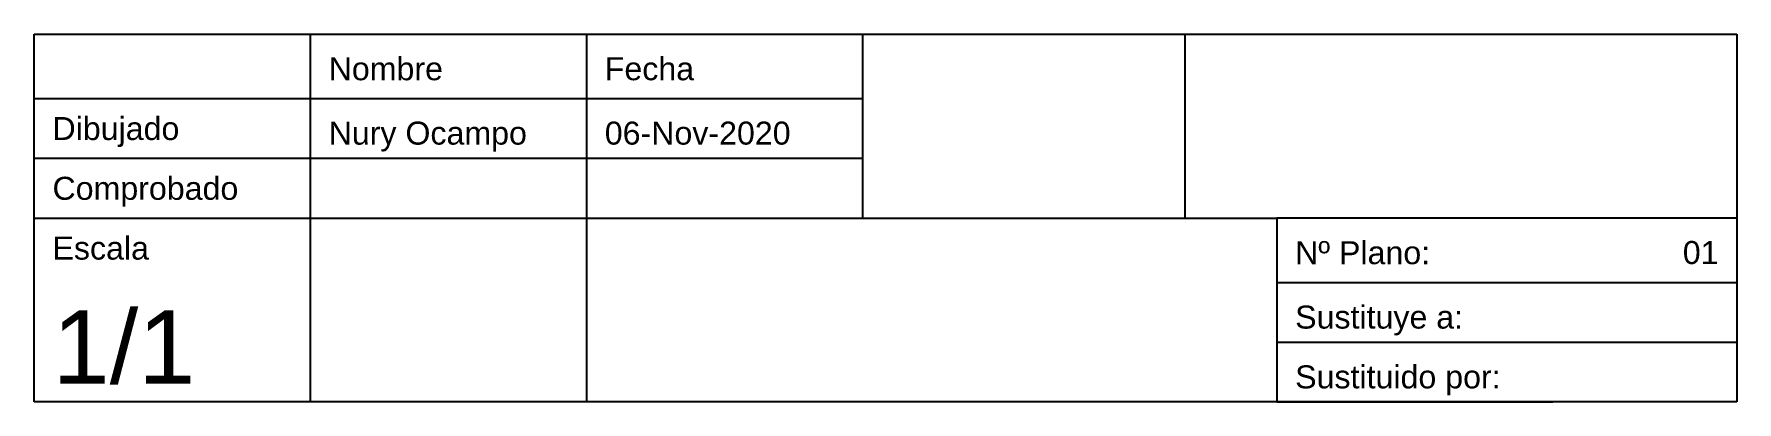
# Model space of a CAD drawing. Header units: millimetres. Extents: x 24978 to 25163, y 6120 to 6160.
import ezdxf
from ezdxf.enums import TextEntityAlignment as Align

# ---------------------------------------------------------------- set-up
doc = ezdxf.new("R2010")
doc.units = ezdxf.units.MM
doc.styles.get("Standard").update_dxf_attribs({"font": 'arial.ttf'})

# ---------------------------------------------------------------- blocks, each defined once
blk = doc.blocks.new('cajetin_Nury')
for p, q in [((24978.29, 6160.34), (25008.29, 6160.34)), ((24978.29, 6153.34), (24978.29, 6160.34)), ((25008.29, 6160.34), (25038.29, 6160.34)), ((25008.29, 6160.34), (25008.29, 6120.34)), ((25008.29, 6160.34), (25008.29, 6120.34)), ((25038.29, 6160.34), (25068.29, 6160.34)), ((25038.29, 6160.34), (25038.29, 6120.34)), ((25038.29, 6160.34), (25038.29, 6120.34)), ((25068.29, 6160.34), (25103.29, 6160.34)), ((25068.29, 6160.34), (25068.29, 6140.34)), ((25068.29, 6160.34), (25068.29, 6140.34)), ((25103.29, 6160.34), (25163.29, 6160.34)), ((25103.29, 6160.34), (25103.29, 6140.34)), ((25163.29, 6160.34), (25163.29, 6140.34)), ((24978.29, 6155.32), (24978.29, 6155.32)), ((24978.29, 6155.32), (24978.29, 6155.32)), ((24978.29, 6155.32), (24978.29, 6155.32)), ((24978.29, 6153.34), (25008.29, 6153.34)), ((24978.29, 6146.84), (24978.29, 6153.34)), ((25008.29, 6153.34), (25038.29, 6153.34)), ((25038.29, 6153.34), (25068.29, 6153.34)), ((24978.29, 6146.84), (25008.29, 6146.84)), ((24978.29, 6140.34), (24978.29, 6146.84)), ((25008.29, 6146.84), (25038.29, 6146.84)), ((25038.29, 6146.84), (25068.29, 6146.84)), ((24978.29, 6140.34), (25008.29, 6140.34)), ((24978.29, 6120.34), (24978.29, 6140.34)), ((25008.29, 6140.34), (25038.29, 6140.34)), ((25038.29, 6140.34), (25068.29, 6140.34)), ((25068.29, 6140.34), (25113.29, 6140.34)), ((25113.29, 6140.34), (25113.29, 6120.34)), ((25163.29, 6140.34), (25113.29, 6140.34)), ((25163.29, 6140.34), (25163.29, 6133.34)), ((25113.29, 6133.34), (25143.29, 6133.34)), ((25143.29, 6133.34), (25163.29, 6133.34)), ((25163.29, 6133.34), (25163.29, 6126.84)), ((25113.29, 6126.84), (25143.29, 6126.84)), ((25143.29, 6126.84), (25163.29, 6126.84)), ((25163.29, 6126.84), (25163.29, 6120.34)), ((25163.29, 6120.34), (24978.29, 6120.34)), ((25113.29, 6120.34), (25143.29, 6120.34))]:
    blk.add_line(p, q)
for s, p in [('Nombre', (25010.29, 6155.32)), ('Fecha', (25040.29, 6155.32)), ('Dibujado', (24980.29, 6148.82)), ('Nury Ocampo', (25010.29, 6148.32)), ('Comprobado', (24980.29, 6142.32)), ('Escala', (24980.29, 6135.82)), ('Nº Plano:', (25115.29, 6135.32)), ('Sustituye a:', (25115.29, 6128.32)), ('Sustituido por:', (25115.29, 6121.82))]:
    blk.add_text(s, height=2.5).set_placement(p)

msp = doc.modelspace()

# ---------------------------------------------------------------- block references
msp.add_blockref('cajetin_Nury', (0, 0))

# ---------------------------------------------------------------- texts
for s, height, p in [('06-Nov-2020', 2.5, (25040.29, 6148.32)), ('1/1', 8, (24980.29, 6122.32))]:
    msp.add_text(s, height=height).set_placement(p)
msp.add_text('01', height=2.5).set_placement((25161.29, 6135.34), align=Align.RIGHT)

doc.saveas('drawing.dxf')
